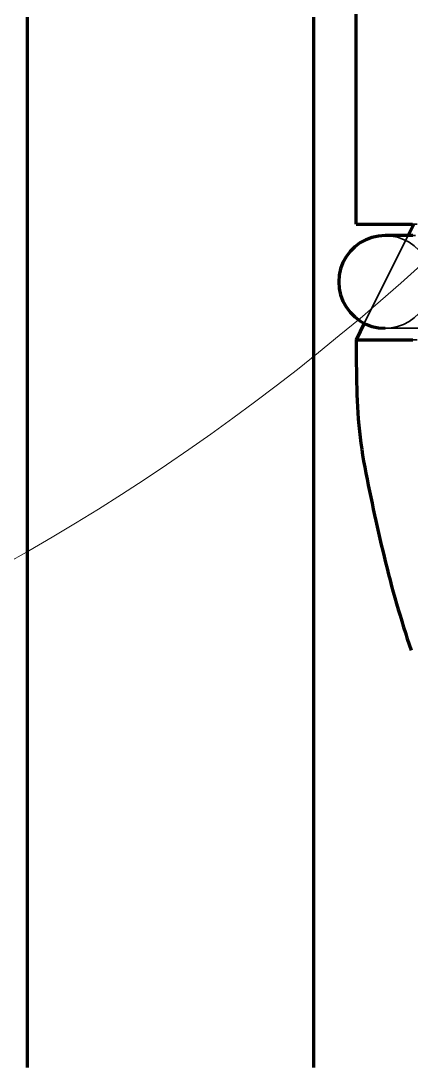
# Model space of a CAD drawing. Header units: millimetres. Extents: x 0 to 2382, y 0 to 420.
# Drawn here: x 272.66 to 275.86, y 218.58 to 227.17 of the extents above; entities that cross this region are included whole.
import ezdxf

# ---------------------------------------------------------------- set-up
doc = ezdxf.new("R2010")
doc.units = ezdxf.units.MM
doc.linetypes.add('IRAM-E-TRAZOS', pattern=[5, 4, -1])
for name, color, linetype, lineweight in [('01-VISIBLE', 7, 'CONTINUOUS', 70), ('02-OCULTA', 4, 'IRAM-E-TRAZOS', 35), ('08-FINA', 5, 'CONTINUOUS', 18)]:
    doc.layers.add(name, color=color, linetype=linetype, lineweight=lineweight)

msp = doc.modelspace()

# ---------------------------------------------------------------- linework, layer by layer
at = {"layer": '01-VISIBLE'}
for p, q in [((275.4125, 225.5), (275.4125, 229.5)), ((275.8875, 225.5), (275.84, 225.405)), ((275.4801, 224.6851), (275.4125, 224.55))]:
    msp.add_line(p, q, dxfattribs=at)
for points in [[(272.7125, 227.1966), (272.7125, 227.1465), (272.7125, 227.0964), (272.7125, 227.0463), (272.7125, 226.9962), (272.7125, 226.9461), (272.7125, 226.8961), (272.7125, 226.846), (272.7125, 226.7959), (272.7125, 226.7458), (272.7125, 226.6957), (272.7125, 226.6456), (272.7125, 226.5955), (272.7125, 226.5454), (272.7125, 226.4953), (272.7125, 226.4452), (272.7125, 226.3951), (272.7125, 226.345), (272.7125, 226.2949), (272.7125, 226.2448), (272.7125, 226.1947), (272.7125, 226.1446), (272.7125, 226.0945), (272.7125, 226.0445), (272.7125, 225.9944), (272.7125, 225.9443), (272.7125, 225.8942), (272.7125, 225.8441), (272.7125, 225.794), (272.7125, 225.7439), (272.7125, 225.6938), (272.7125, 225.6437), (272.7125, 225.5936), (272.7125, 225.5435), (272.7125, 225.4934), (272.7125, 225.4433), (272.7125, 225.3932), (272.7125, 225.3431), (272.7125, 225.293), (272.7125, 225.243), (272.7125, 225.1929), (272.7125, 225.1428), (272.7125, 225.0927), (272.7125, 225.0426), (272.7125, 224.9925), (272.7125, 224.9424), (272.7125, 224.8923), (272.7125, 224.8422), (272.7125, 224.7921), (272.7125, 224.742), (272.7125, 224.6919), (272.7125, 224.6418), (272.7125, 224.5917), (272.7125, 224.5416), (272.7125, 224.4915), (272.7125, 224.4414), (272.7125, 224.3914), (272.7125, 224.3413), (272.7125, 224.2912), (272.7125, 224.2411), (272.7125, 224.191), (272.7125, 224.1409), (272.7125, 224.0908), (272.7125, 224.0407), (272.7125, 223.9906), (272.7125, 223.9405), (272.7125, 223.8904), (272.7125, 223.8403), (272.7125, 223.7902), (272.7125, 223.7401), (272.7125, 223.69), (272.7125, 223.6399), (272.7125, 223.5898), (272.7125, 223.5398), (272.7125, 223.4897), (272.7125, 223.4396), (272.7125, 223.3895), (272.7125, 223.3394), (272.7125, 223.2893), (272.7125, 223.2392), (272.7125, 223.1891), (272.7125, 223.139), (272.7125, 223.0889), (272.7125, 223.0388), (272.7125, 222.9887), (272.7125, 222.9386), (272.7125, 222.8885), (272.7125, 222.8384), (272.7125, 222.7883), (272.7125, 222.7383), (272.7125, 222.6882), (272.7125, 222.6381), (272.7125, 222.588), (272.7125, 222.5379), (272.7125, 222.4878), (272.7125, 222.4377), (272.7125, 222.3876), (272.7125, 222.3375), (272.7125, 222.2874), (272.7125, 222.2373), (272.7125, 222.1872), (272.7125, 222.1371), (272.7125, 222.087), (272.7125, 222.0369), (272.7125, 221.9868), (272.7125, 221.9367), (272.7125, 221.8867), (272.7125, 221.8366), (272.7125, 221.7865), (272.7125, 221.7364), (272.7125, 221.6863), (272.7125, 221.6362), (272.7125, 221.5861), (272.7125, 221.536), (272.7125, 221.4859), (272.7125, 221.4358), (272.7125, 221.3857), (272.7125, 221.3356), (272.7125, 221.2855), (272.7125, 221.2354), (272.7125, 221.1853), (272.7125, 221.1352), (272.7125, 221.0852), (272.7125, 221.0351), (272.7125, 220.985), (272.7125, 220.9349), (272.7125, 220.8848), (272.7125, 220.8347), (272.7125, 220.7846), (272.7125, 220.7345), (272.7125, 220.6844), (272.7125, 220.6343), (272.7125, 220.5842), (272.7125, 220.5341), (272.7125, 220.484), (272.7125, 220.4339), (272.7125, 220.3838), (272.7125, 220.3337), (272.7125, 220.2836), (272.7125, 220.2336), (272.7125, 220.1835), (272.7125, 220.1334), (272.7125, 220.0833), (272.7125, 220.0332), (272.7125, 219.9831), (272.7125, 219.933), (272.7125, 219.8829), (272.7125, 219.8328), (272.7125, 219.7827), (272.7125, 219.7326), (272.7125, 219.6825), (272.7125, 219.6324), (272.7125, 219.5823), (272.7125, 219.5322), (272.7125, 219.4821), (272.7125, 219.432), (272.7125, 219.382), (272.7125, 219.3319), (272.7125, 219.2818), (272.7125, 219.2317), (272.7125, 219.1816), (272.7125, 219.1315), (272.7125, 219.0814), (272.7125, 219.0313), (272.7125, 218.9812), (272.7125, 218.9311), (272.7125, 218.881), (272.7125, 218.8309), (272.7125, 218.7808), (272.7125, 218.7307), (272.7125, 218.6806), (272.7125, 218.6305), (272.7125, 218.5805)], [(275.0625, 227.1966), (275.0625, 227.1465), (275.0625, 227.0964), (275.0625, 227.0463), (275.0625, 226.9962), (275.0625, 226.9461), (275.0625, 226.8961), (275.0625, 226.846), (275.0625, 226.7959), (275.0625, 226.7458), (275.0625, 226.6957), (275.0625, 226.6456), (275.0625, 226.5955), (275.0625, 226.5454), (275.0625, 226.4953), (275.0625, 226.4452), (275.0625, 226.3951), (275.0625, 226.345), (275.0625, 226.2949), (275.0625, 226.2448), (275.0625, 226.1947), (275.0625, 226.1446), (275.0625, 226.0945), (275.0625, 226.0445), (275.0625, 225.9944), (275.0625, 225.9443), (275.0625, 225.8942), (275.0625, 225.8441), (275.0625, 225.794), (275.0625, 225.7439), (275.0625, 225.6938), (275.0625, 225.6437), (275.0625, 225.5936), (275.0625, 225.5435), (275.0625, 225.4934), (275.0625, 225.4433), (275.0625, 225.3932), (275.0625, 225.3431), (275.0625, 225.293), (275.0625, 225.243), (275.0625, 225.1929), (275.0625, 225.1428), (275.0625, 225.0927), (275.0625, 225.0426), (275.0625, 224.9925), (275.0625, 224.9424), (275.0625, 224.8923), (275.0625, 224.8422), (275.0625, 224.7921), (275.0625, 224.742), (275.0625, 224.6919), (275.0625, 224.6418), (275.0625, 224.5917), (275.0625, 224.5416), (275.0625, 224.4915), (275.0625, 224.4414), (275.0625, 224.3914), (275.0625, 224.3413), (275.0625, 224.2912), (275.0625, 224.2411), (275.0625, 224.191), (275.0625, 224.1409), (275.0625, 224.0908), (275.0625, 224.0407), (275.0625, 223.9906), (275.0625, 223.9405), (275.0625, 223.8904), (275.0625, 223.8403), (275.0625, 223.7902), (275.0625, 223.7401), (275.0625, 223.69), (275.0625, 223.6399), (275.0625, 223.5898), (275.0625, 223.5398), (275.0625, 223.4897), (275.0625, 223.4396), (275.0625, 223.3895), (275.0625, 223.3394), (275.0625, 223.2893), (275.0625, 223.2392), (275.0625, 223.1891), (275.0625, 223.139), (275.0625, 223.0889), (275.0625, 223.0388), (275.0625, 222.9887), (275.0625, 222.9386), (275.0625, 222.8885), (275.0625, 222.8384), (275.0625, 222.7883), (275.0625, 222.7383), (275.0625, 222.6882), (275.0625, 222.6381), (275.0625, 222.588), (275.0625, 222.5379), (275.0625, 222.4878), (275.0625, 222.4377), (275.0625, 222.3876), (275.0625, 222.3375), (275.0625, 222.2874), (275.0625, 222.2373), (275.0625, 222.1872), (275.0625, 222.1371), (275.0625, 222.087), (275.0625, 222.0369), (275.0625, 221.9868), (275.0625, 221.9367), (275.0625, 221.8867), (275.0625, 221.8366), (275.0625, 221.7865), (275.0625, 221.7364), (275.0625, 221.6863), (275.0625, 221.6362), (275.0625, 221.5861), (275.0625, 221.536), (275.0625, 221.4859), (275.0625, 221.4358), (275.0625, 221.3857), (275.0625, 221.3356), (275.0625, 221.2855), (275.0625, 221.2354), (275.0625, 221.1853), (275.0625, 221.1352), (275.0625, 221.0852), (275.0625, 221.0351), (275.0625, 220.985), (275.0625, 220.9349), (275.0625, 220.8848), (275.0625, 220.8347), (275.0625, 220.7846), (275.0625, 220.7345), (275.0625, 220.6844), (275.0625, 220.6343), (275.0625, 220.5842), (275.0625, 220.5341), (275.0625, 220.484), (275.0625, 220.4339), (275.0625, 220.3838), (275.0625, 220.3337), (275.0625, 220.2836), (275.0625, 220.2336), (275.0625, 220.1835), (275.0625, 220.1334), (275.0625, 220.0833), (275.0625, 220.0332), (275.0625, 219.9831), (275.0625, 219.933), (275.0625, 219.8829), (275.0625, 219.8328), (275.0625, 219.7827), (275.0625, 219.7326), (275.0625, 219.6825), (275.0625, 219.6324), (275.0625, 219.5823), (275.0625, 219.5322), (275.0625, 219.4821), (275.0625, 219.432), (275.0625, 219.382), (275.0625, 219.3319), (275.0625, 219.2818), (275.0625, 219.2317), (275.0625, 219.1816), (275.0625, 219.1315), (275.0625, 219.0814), (275.0625, 219.0313), (275.0625, 218.9812), (275.0625, 218.9311), (275.0625, 218.881), (275.0625, 218.8309), (275.0625, 218.7808), (275.0625, 218.7307), (275.0625, 218.6806), (275.0625, 218.6305), (275.0625, 218.5805)], [(275.4125, 225.5), (275.4703, 225.5), (275.528, 225.5), (275.5858, 225.5), (275.6435, 225.5), (275.7013, 225.5), (275.759, 225.5), (275.8168, 225.5), (275.8745, 225.5)], [(275.65, 225.405), (275.5959, 225.4011), (275.5429, 225.3896), (275.4921, 225.3707), (275.4446, 225.3447), (275.4012, 225.3122), (275.3628, 225.2738), (275.3303, 225.2304), (275.3043, 225.1829), (275.2854, 225.1321), (275.2739, 225.0791), (275.27, 225.025)], [(275.8789, 225.405), (275.8216, 225.405), (275.7644, 225.405), (275.7072, 225.405), (275.65, 225.405)], [(275.27, 225.025), (275.2739, 224.9709), (275.2854, 224.9179), (275.3043, 224.8671), (275.3303, 224.8196), (275.3628, 224.7762), (275.4012, 224.7378), (275.4446, 224.7053), (275.4921, 224.6793), (275.5429, 224.6604), (275.5959, 224.6489), (275.65, 224.645)], [(275.4125, 224.55), (275.4709, 224.55), (275.5292, 224.55), (275.5876, 224.55), (275.6459, 224.55), (275.7043, 224.55), (275.7627, 224.55), (275.821, 224.55), (275.8794, 224.55)], [(275.4125, 224.55), (275.4129, 224.5), (275.4133, 224.45), (275.4137, 224.4), (275.4141, 224.35), (275.4146, 224.3), (275.4153, 224.25), (275.4162, 224.2), (275.4175, 224.15), (275.419, 224.1), (275.421, 224.05), (275.4235, 224.0001), (275.4265, 223.9501), (275.4301, 223.9003), (275.4344, 223.8504), (275.4393, 223.8007), (275.445, 223.751), (275.4515, 223.7014), (275.4586, 223.6519), (275.4664, 223.6025), (275.4747, 223.5532), (275.4836, 223.504), (275.4929, 223.4548), (275.5025, 223.4058), (275.5125, 223.3567), (275.5226, 223.3078), (275.5329, 223.2588), (275.5434, 223.2099), (275.554, 223.1611), (275.5647, 223.1122), (275.5754, 223.0634), (275.5863, 223.0146), (275.5973, 222.9658), (275.6084, 222.917), (275.6196, 222.8683), (275.631, 222.8196), (275.6426, 222.7709), (275.6544, 222.7223), (275.6664, 222.6738), (275.6786, 222.6253), (275.6912, 222.5769), (275.704, 222.5286), (275.7172, 222.4803), (275.7307, 222.4322), (275.7445, 222.3841), (275.7585, 222.3361), (275.7729, 222.2882), (275.7873, 222.2403), (275.8021, 222.1925), (275.8174, 222.1449), (275.833, 222.0974), (275.8491, 222.0501), (275.8656, 222.0029)]]:
    msp.add_lwpolyline(points, dxfattribs=at)
at = {"layer": '02-OCULTA'}
msp.add_line((275.84, 225.405), (275.4801, 224.6851), dxfattribs=at)
for points in [[(272.7125, 227.1966), (272.7125, 227.1465), (272.7125, 227.0964), (272.7125, 227.0463), (272.7125, 226.9962), (272.7125, 226.9461), (272.7125, 226.8961), (272.7125, 226.846), (272.7125, 226.7959), (272.7125, 226.7458), (272.7125, 226.6957), (272.7125, 226.6456), (272.7125, 226.5955), (272.7125, 226.5454), (272.7125, 226.4953), (272.7125, 226.4452), (272.7125, 226.3951), (272.7125, 226.345), (272.7125, 226.2949), (272.7125, 226.2448), (272.7125, 226.1947), (272.7125, 226.1446), (272.7125, 226.0945), (272.7125, 226.0445), (272.7125, 225.9944), (272.7125, 225.9443), (272.7125, 225.8942), (272.7125, 225.8441), (272.7125, 225.794), (272.7125, 225.7439), (272.7125, 225.6938), (272.7125, 225.6437), (272.7125, 225.5936), (272.7125, 225.5435), (272.7125, 225.4934), (272.7125, 225.4433), (272.7125, 225.3932), (272.7125, 225.3431), (272.7125, 225.293), (272.7125, 225.243), (272.7125, 225.1929), (272.7125, 225.1428), (272.7125, 225.0927), (272.7125, 225.0426), (272.7125, 224.9925), (272.7125, 224.9424), (272.7125, 224.8923), (272.7125, 224.8422), (272.7125, 224.7921), (272.7125, 224.742), (272.7125, 224.6919), (272.7125, 224.6418), (272.7125, 224.5917), (272.7125, 224.5416), (272.7125, 224.4915), (272.7125, 224.4414), (272.7125, 224.3914), (272.7125, 224.3413), (272.7125, 224.2912), (272.7125, 224.2411), (272.7125, 224.191), (272.7125, 224.1409), (272.7125, 224.0908), (272.7125, 224.0407), (272.7125, 223.9906), (272.7125, 223.9405), (272.7125, 223.8904), (272.7125, 223.8403), (272.7125, 223.7902), (272.7125, 223.7401), (272.7125, 223.69), (272.7125, 223.6399), (272.7125, 223.5898), (272.7125, 223.5398), (272.7125, 223.4897), (272.7125, 223.4396), (272.7125, 223.3895), (272.7125, 223.3394), (272.7125, 223.2893), (272.7125, 223.2392), (272.7125, 223.1891), (272.7125, 223.139), (272.7125, 223.0889), (272.7125, 223.0388), (272.7125, 222.9887), (272.7125, 222.9386), (272.7125, 222.8885), (272.7125, 222.8384), (272.7125, 222.7883), (272.7125, 222.7383), (272.7125, 222.6882), (272.7125, 222.6381), (272.7125, 222.588), (272.7125, 222.5379), (272.7125, 222.4878), (272.7125, 222.4377), (272.7125, 222.3876), (272.7125, 222.3375), (272.7125, 222.2874), (272.7125, 222.2373), (272.7125, 222.1872), (272.7125, 222.1371), (272.7125, 222.087), (272.7125, 222.0369), (272.7125, 221.9868), (272.7125, 221.9367), (272.7125, 221.8867), (272.7125, 221.8366), (272.7125, 221.7865), (272.7125, 221.7364), (272.7125, 221.6863), (272.7125, 221.6362), (272.7125, 221.5861), (272.7125, 221.536), (272.7125, 221.4859), (272.7125, 221.4358), (272.7125, 221.3857), (272.7125, 221.3356), (272.7125, 221.2855), (272.7125, 221.2354), (272.7125, 221.1853), (272.7125, 221.1352), (272.7125, 221.0852), (272.7125, 221.0351), (272.7125, 220.985), (272.7125, 220.9349), (272.7125, 220.8848), (272.7125, 220.8347), (272.7125, 220.7846), (272.7125, 220.7345), (272.7125, 220.6844), (272.7125, 220.6343), (272.7125, 220.5842), (272.7125, 220.5341), (272.7125, 220.484), (272.7125, 220.4339), (272.7125, 220.3838), (272.7125, 220.3337), (272.7125, 220.2836), (272.7125, 220.2336), (272.7125, 220.1835), (272.7125, 220.1334), (272.7125, 220.0833), (272.7125, 220.0332), (272.7125, 219.9831), (272.7125, 219.933), (272.7125, 219.8829), (272.7125, 219.8328), (272.7125, 219.7827), (272.7125, 219.7326), (272.7125, 219.6825), (272.7125, 219.6324), (272.7125, 219.5823), (272.7125, 219.5322), (272.7125, 219.4821), (272.7125, 219.432), (272.7125, 219.382), (272.7125, 219.3319), (272.7125, 219.2818), (272.7125, 219.2317), (272.7125, 219.1816), (272.7125, 219.1315), (272.7125, 219.0814), (272.7125, 219.0313), (272.7125, 218.9812), (272.7125, 218.9311), (272.7125, 218.881), (272.7125, 218.8309), (272.7125, 218.7808), (272.7125, 218.7307), (272.7125, 218.6806), (272.7125, 218.6305), (272.7125, 218.5805)], [(275.0625, 227.1966), (275.0625, 227.1465), (275.0625, 227.0964), (275.0625, 227.0463), (275.0625, 226.9962), (275.0625, 226.9461), (275.0625, 226.8961), (275.0625, 226.846), (275.0625, 226.7959), (275.0625, 226.7458), (275.0625, 226.6957), (275.0625, 226.6456), (275.0625, 226.5955), (275.0625, 226.5454), (275.0625, 226.4953), (275.0625, 226.4452), (275.0625, 226.3951), (275.0625, 226.345), (275.0625, 226.2949), (275.0625, 226.2448), (275.0625, 226.1947), (275.0625, 226.1446), (275.0625, 226.0945), (275.0625, 226.0445), (275.0625, 225.9944), (275.0625, 225.9443), (275.0625, 225.8942), (275.0625, 225.8441), (275.0625, 225.794), (275.0625, 225.7439), (275.0625, 225.6938), (275.0625, 225.6437), (275.0625, 225.5936), (275.0625, 225.5435), (275.0625, 225.4934), (275.0625, 225.4433), (275.0625, 225.3932), (275.0625, 225.3431), (275.0625, 225.293), (275.0625, 225.243), (275.0625, 225.1929), (275.0625, 225.1428), (275.0625, 225.0927), (275.0625, 225.0426), (275.0625, 224.9925), (275.0625, 224.9424), (275.0625, 224.8923), (275.0625, 224.8422), (275.0625, 224.7921), (275.0625, 224.742), (275.0625, 224.6919), (275.0625, 224.6418), (275.0625, 224.5917), (275.0625, 224.5416), (275.0625, 224.4915), (275.0625, 224.4414), (275.0625, 224.3914), (275.0625, 224.3413), (275.0625, 224.2912), (275.0625, 224.2411), (275.0625, 224.191), (275.0625, 224.1409), (275.0625, 224.0908), (275.0625, 224.0407), (275.0625, 223.9906), (275.0625, 223.9405), (275.0625, 223.8904), (275.0625, 223.8403), (275.0625, 223.7902), (275.0625, 223.7401), (275.0625, 223.69), (275.0625, 223.6399), (275.0625, 223.5898), (275.0625, 223.5398), (275.0625, 223.4897), (275.0625, 223.4396), (275.0625, 223.3895), (275.0625, 223.3394), (275.0625, 223.2893), (275.0625, 223.2392), (275.0625, 223.1891), (275.0625, 223.139), (275.0625, 223.0889), (275.0625, 223.0388), (275.0625, 222.9887), (275.0625, 222.9386), (275.0625, 222.8885), (275.0625, 222.8384), (275.0625, 222.7883), (275.0625, 222.7383), (275.0625, 222.6882), (275.0625, 222.6381), (275.0625, 222.588), (275.0625, 222.5379), (275.0625, 222.4878), (275.0625, 222.4377), (275.0625, 222.3876), (275.0625, 222.3375), (275.0625, 222.2874), (275.0625, 222.2373), (275.0625, 222.1872), (275.0625, 222.1371), (275.0625, 222.087), (275.0625, 222.0369), (275.0625, 221.9868), (275.0625, 221.9367), (275.0625, 221.8867), (275.0625, 221.8366), (275.0625, 221.7865), (275.0625, 221.7364), (275.0625, 221.6863), (275.0625, 221.6362), (275.0625, 221.5861), (275.0625, 221.536), (275.0625, 221.4859), (275.0625, 221.4358), (275.0625, 221.3857), (275.0625, 221.3356), (275.0625, 221.2855), (275.0625, 221.2354), (275.0625, 221.1853), (275.0625, 221.1352), (275.0625, 221.0852), (275.0625, 221.0351), (275.0625, 220.985), (275.0625, 220.9349), (275.0625, 220.8848), (275.0625, 220.8347), (275.0625, 220.7846), (275.0625, 220.7345), (275.0625, 220.6844), (275.0625, 220.6343), (275.0625, 220.5842), (275.0625, 220.5341), (275.0625, 220.484), (275.0625, 220.4339), (275.0625, 220.3838), (275.0625, 220.3337), (275.0625, 220.2836), (275.0625, 220.2336), (275.0625, 220.1835), (275.0625, 220.1334), (275.0625, 220.0833), (275.0625, 220.0332), (275.0625, 219.9831), (275.0625, 219.933), (275.0625, 219.8829), (275.0625, 219.8328), (275.0625, 219.7827), (275.0625, 219.7326), (275.0625, 219.6825), (275.0625, 219.6324), (275.0625, 219.5823), (275.0625, 219.5322), (275.0625, 219.4821), (275.0625, 219.432), (275.0625, 219.382), (275.0625, 219.3319), (275.0625, 219.2818), (275.0625, 219.2317), (275.0625, 219.1816), (275.0625, 219.1315), (275.0625, 219.0814), (275.0625, 219.0313), (275.0625, 218.9812), (275.0625, 218.9311), (275.0625, 218.881), (275.0625, 218.8309), (275.0625, 218.7808), (275.0625, 218.7307), (275.0625, 218.6806), (275.0625, 218.6305), (275.0625, 218.5805)], [(275.9125, 225.5), (275.8625, 225.5), (275.8125, 225.5), (275.7625, 225.5), (275.7125, 225.5), (275.6625, 225.5), (275.6125, 225.5), (275.5625, 225.5), (275.5125, 225.5), (275.4625, 225.5), (275.4125, 225.5)], [(275.9002, 225.405), (275.8501, 225.405), (275.8001, 225.405), (275.7501, 225.405), (275.7, 225.405), (275.65, 225.405)], [(275.65, 225.405), (275.7017, 225.4015), (275.7525, 225.3909), (275.8014, 225.3735), (275.8474, 225.3497), (275.8898, 225.3198), (275.9277, 225.2844), (275.9604, 225.2441), (275.9874, 225.1998), (276.0081, 225.1523), (276.0221, 225.1023), (276.0291, 225.0509), (276.0291, 224.9991), (276.0221, 224.9477), (276.0081, 224.8977), (275.9874, 224.8502), (275.9604, 224.8059), (275.9277, 224.7656), (275.8898, 224.7302), (275.8474, 224.7003), (275.8014, 224.6765), (275.7525, 224.6591), (275.7017, 224.6485), (275.65, 224.645)], [(275.65, 224.645), (275.7, 224.645), (275.7501, 224.645), (275.8001, 224.645), (275.8501, 224.645), (275.9002, 224.645)], [(275.65, 224.645), (275.7463, 224.645), (275.8426, 224.645), (275.9389, 224.645)], [(275.9125, 224.55), (275.8625, 224.55), (275.8125, 224.55), (275.7625, 224.55), (275.7125, 224.55), (275.6625, 224.55), (275.6125, 224.55), (275.5625, 224.55), (275.5125, 224.55), (275.4625, 224.55), (275.4125, 224.55)]]:
    msp.add_lwpolyline(points, dxfattribs=at)
at = {"layer": '08-FINA'}
msp.add_circle((263.5603, 238.7954), 18.4167, dxfattribs=at)

doc.saveas('drawing.dxf')
